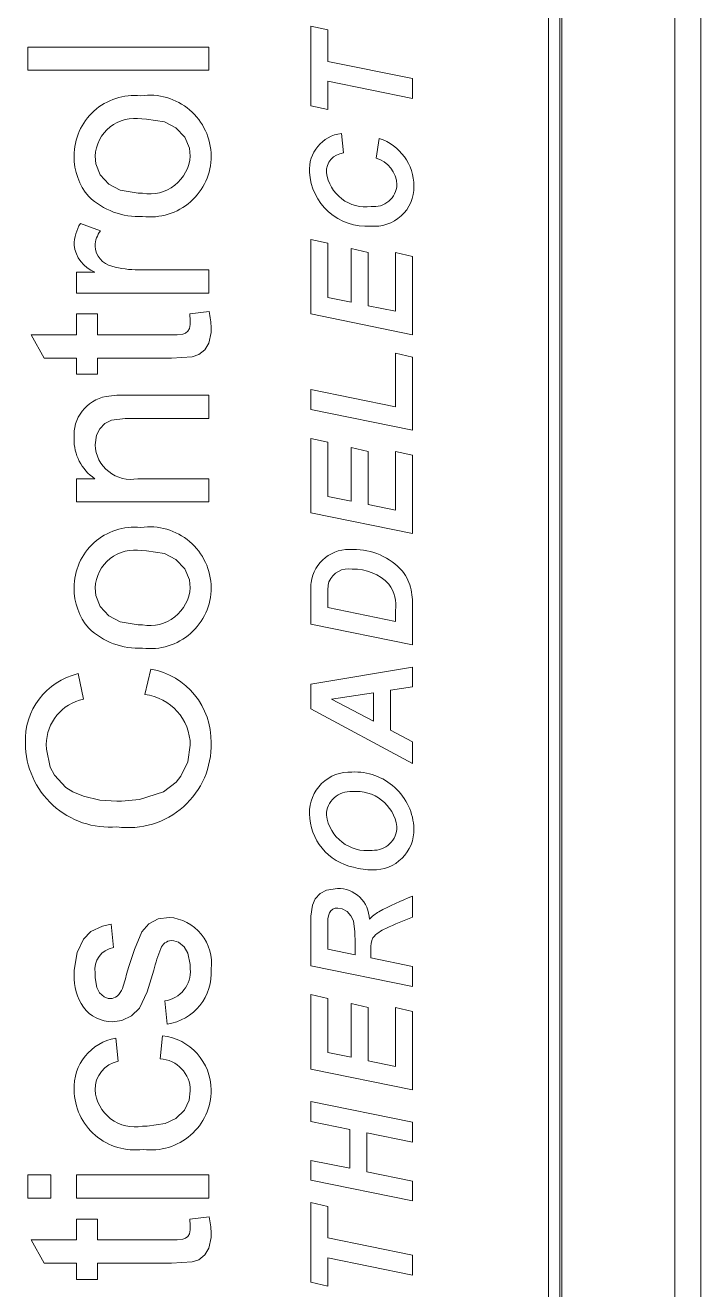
# Model space of a CAD drawing. Header units: inches. Extents: x 0.3 to 10.6, y 0.4 to 8.2.
# Drawn here: x 4.718 to 5.016, y 5.531 to 6.09 of the extents above; entities that cross this region are included whole.
import ezdxf

# ---------------------------------------------------------------- set-up
doc = ezdxf.new("R2010")
doc.units = ezdxf.units.IN
doc.header["$MEASUREMENT"] = 0

msp = doc.modelspace()

# ---------------------------------------------------------------- linework, layer by layer
at = {"color": 7, "linetype": 'Continuous', "lineweight": 15}
for p, q in [((5.016038636665822, 4.820647661920062), (5.016038636665822, 6.78064766192006)), ((4.954685228060286, 5.044782525075847), (4.954685228060286, 6.556824580350574)), ((5.004677612818106, 5.044782525075846), (5.004677612818106, 6.556824580350574)), ((4.94882009121607, 5.095647661920062), (4.94882009121607, 6.505647661920063)), ((4.95382009121607, 6.505959443506359), (4.95382009121607, 5.095647661920062)), ((4.84382009121607, 6.054205354227756), (4.84382009121607, 6.089397661920064)), ((4.84382009121607, 6.089397661920064), (4.851320091216071, 6.087666892689295)), ((4.851320091216071, 6.087666892689295), (4.851320091216071, 6.073793695573909)), ((4.718820091216069, 6.069878431150832), (4.718820091216069, 6.080134841407243)), ((4.718820091216069, 6.080134841407243), (4.798820091216069, 6.080134841407243)), ((4.798820091216069, 6.080134841407243), (4.798820091216069, 6.069878431150832)), ((4.798820091216069, 6.069878431150832), (4.718820091216069, 6.069878431150832)), ((4.851320091216071, 6.073793695573909), (4.88882009121607, 6.066167493650832)), ((4.851320091216071, 6.064977589804679), (4.851320091216071, 6.052474584996985)), ((4.88882009121607, 6.057351387881602), (4.851320091216071, 6.064977589804679)), ((4.88882009121607, 6.066167493650832), (4.88882009121607, 6.057351387881602)), ((4.851320091216071, 6.052474584996985), (4.84382009121607, 6.054205354227756)), ((4.857377783523762, 6.041974584996987), (4.858243168139147, 6.03332073884314)), ((4.872666245062224, 6.031013046535448), (4.874072495062224, 6.039666892689294)), ((4.742073296344275, 6.002186123458524), (4.750967527113506, 5.998980995253396)), ((4.84382009121607, 5.995128431150833), (4.851320091216071, 5.993397661920064)), ((4.84382009121607, 5.962162685958525), (4.84382009121607, 5.995128431150833)), ((4.851320091216071, 5.993397661920064), (4.851320091216071, 5.969455354227756)), ((4.861704706600686, 5.967345979227755), (4.861704706600686, 5.991089969612371)), ((4.861704706600686, 5.991089969612371), (4.869204706600685, 5.989359200381602)), ((4.869204706600685, 5.989359200381602), (4.869204706600685, 5.965822541727755)), ((4.88132009121607, 5.963352589804678), (4.88132009121607, 5.989359200381602)), ((4.88132009121607, 5.989359200381602), (4.88882009121607, 5.987628431150833)), ((4.88882009121607, 5.987628431150833), (4.88882009121607, 5.953013046535447)), ((4.740358552754532, 5.980647661920063), (4.748515604036582, 5.980647661920063)), ((4.740358552754532, 5.971416892689295), (4.740358552754532, 5.980647661920063)), ((4.767762398908377, 5.981673302945704), (4.798820091216069, 5.981673302945704)), ((4.798820091216069, 5.981673302945704), (4.798820091216069, 5.971416892689295)), ((4.798820091216069, 5.971416892689295), (4.740358552754532, 5.971416892689295)), ((4.851320091216071, 5.969455354227756), (4.861704706600686, 5.967345979227755)), ((4.79035855275453, 5.962186123458525), (4.7989643219853, 5.963211764484165)), ((4.869204706600685, 5.965822541727755), (4.88132009121607, 5.963352589804679)), ((4.740358552754532, 5.952955354227755), (4.740358552754532, 5.962186123458525)), ((4.740358552754532, 5.962186123458525), (4.749589321985301, 5.962186123458525)), ((4.749589321985301, 5.962186123458525), (4.749589321985301, 5.952955354227755)), ((4.88882009121607, 5.953013046535447), (4.84382009121607, 5.962162685958525)), ((4.726127783523762, 5.942698943971346), (4.720294450190429, 5.952955354227755)), ((4.720294450190429, 5.952955354227755), (4.740358552754532, 5.952955354227755)), ((4.749589321985301, 5.952955354227755), (4.782762398908377, 5.952955354227755)), ((4.740358552754532, 5.942698943971346), (4.726127783523762, 5.942698943971346)), ((4.740358552754532, 5.935519456791858), (4.740358552754532, 5.942698943971346)), ((4.782393809164788, 5.942698943971346), (4.749589321985301, 5.942698943971346)), ((4.749589321985301, 5.942698943971346), (4.749589321985301, 5.935519456791858)), ((4.88132009121607, 5.94482073884314), (4.88882009121607, 5.943089969612371)), ((4.88132009121607, 5.921121820573909), (4.88132009121607, 5.94482073884314)), ((4.88882009121607, 5.943089969612371), (4.88882009121607, 5.910782277304678)), ((4.749589321985301, 5.935519456791858), (4.740358552754532, 5.935519456791858)), ((4.84382009121607, 5.919931916727755), (4.84382009121607, 5.928748022496987)), ((4.84382009121607, 5.928748022496987), (4.88132009121607, 5.921121820573909)), ((4.763050860446839, 5.926288687561089), (4.798820091216069, 5.926288687561089)), ((4.798820091216069, 5.926288687561089), (4.798820091216069, 5.916032277304678)), ((4.88882009121607, 5.910782277304678), (4.84382009121607, 5.919931916727755)), ((4.798820091216069, 5.916032277304678), (4.763916245062223, 5.916032277304678)), ((4.84382009121607, 5.907205354227755), (4.851320091216071, 5.905474584996986)), ((4.84382009121607, 5.874239609035447), (4.84382009121607, 5.907205354227755)), ((4.851320091216071, 5.905474584996986), (4.851320091216071, 5.881532277304679)), ((4.861704706600686, 5.879422902304678), (4.861704706600686, 5.903166892689295)), ((4.861704706600686, 5.903166892689295), (4.869204706600685, 5.901436123458526)), ((4.869204706600685, 5.901436123458526), (4.869204706600685, 5.877899464804679)), ((4.88132009121607, 5.875429512881602), (4.88132009121607, 5.901436123458526)), ((4.88132009121607, 5.901436123458526), (4.88882009121607, 5.899705354227755)), ((4.88882009121607, 5.899705354227755), (4.88882009121607, 5.865089969612371)), ((4.740358552754532, 5.889365610638012), (4.748515604036582, 5.889365610638012)), ((4.740358552754532, 5.879109200381602), (4.740358552754532, 5.889365610638012)), ((4.767473937369916, 5.889365610638012), (4.798820091216069, 5.889365610638012)), ((4.798820091216069, 5.889365610638012), (4.798820091216069, 5.879109200381602)), ((4.798820091216069, 5.879109200381602), (4.740358552754532, 5.879109200381602)), ((4.851320091216071, 5.881532277304679), (4.861704706600686, 5.879422902304678)), ((4.88882009121607, 5.865089969612371), (4.84382009121607, 5.874239609035447)), ((4.869204706600685, 5.877899464804679), (4.88132009121607, 5.875429512881602)), ((4.84382009121607, 5.825085762881602), (4.84382009121607, 5.837056916727756)), ((4.851320091216071, 5.832378431150833), (4.851320091216071, 5.837949344612371)), ((4.88132009121607, 5.826275666727756), (4.851320091216071, 5.832378431150833)), ((4.88132009121607, 5.831053310958525), (4.88132009121607, 5.826275666727756)), ((4.88882009121607, 5.831540089804679), (4.88882009121607, 5.815936123458525)), ((4.88882009121607, 5.815936123458525), (4.84382009121607, 5.825085762881602)), ((4.84382009121607, 5.798621219612371), (4.88882009121607, 5.806103190766216)), ((4.88882009121607, 5.806103190766216), (4.88882009121607, 5.797359200381601)), ((4.741047655318633, 5.803211764484165), (4.743467527113506, 5.791929713202114)), ((4.77058291172889, 5.793980995253396), (4.773211116857095, 5.805263046535447)), ((4.84382009121607, 5.787686724420063), (4.84382009121607, 5.798621219612371)), ((4.85305086044684, 5.791878431150833), (4.871512398908378, 5.794699945573909)), ((4.871512398908378, 5.794699945573909), (4.871512398908378, 5.782196940766218)), ((4.88882009121607, 5.797359200381601), (4.879012398908378, 5.795853791727755)), ((4.879012398908378, 5.795853791727755), (4.879012398908378, 5.778275666727755)), ((4.871512398908378, 5.782196940766218), (4.85305086044684, 5.791878431150833)), ((4.88882009121607, 5.76343792634314), (4.84382009121607, 5.787686724420063)), ((4.879012398908378, 5.778275666727755), (4.88882009121607, 5.773128431150832)), ((4.88882009121607, 5.773128431150832), (4.88882009121607, 5.76343792634314)), ((4.88882009121607, 5.70482073884314), (4.88882009121607, 5.695589969612371)), ((4.755743168139146, 5.692442533714934), (4.756768809164787, 5.682186123458524)), ((4.84382009121607, 5.674162685958525), (4.84382009121607, 5.693976387881601)), ((4.851320091216071, 5.681455354227756), (4.851320091216071, 5.692038286920063)), ((4.863435475831455, 5.684051508073909), (4.863435475831455, 5.678985402304678)), ((4.863435475831455, 5.678985402304678), (4.851320091216071, 5.681455354227756)), ((4.870358552754531, 5.681545498458524), (4.870358552754531, 5.677579152304679)), ((4.870358552754531, 5.677579152304679), (4.88882009121607, 5.673829152304679)), ((4.88882009121607, 5.665013046535448), (4.84382009121607, 5.674162685958525)), ((4.88882009121607, 5.673829152304679), (4.88882009121607, 5.665013046535448)), ((4.84382009121607, 5.661436123458524), (4.851320091216071, 5.659705354227755)), ((4.84382009121607, 5.628470378266218), (4.84382009121607, 5.661436123458524)), ((4.780358552754531, 5.648339969612371), (4.77933291172889, 5.65859637986878)), ((4.851320091216071, 5.659705354227755), (4.851320091216071, 5.635763046535447)), ((4.861704706600686, 5.633653671535447), (4.861704706600686, 5.657397661920063)), ((4.861704706600686, 5.657397661920063), (4.869204706600685, 5.655666892689294)), ((4.869204706600685, 5.655666892689294), (4.869204706600685, 5.632130234035447)), ((4.88132009121607, 5.629660282112371), (4.88132009121607, 5.655666892689294)), ((4.88132009121607, 5.655666892689294), (4.88882009121607, 5.653936123458525)), ((4.88882009121607, 5.653936123458525), (4.88882009121607, 5.619320738843141)), ((4.757794450190429, 5.642186123458525), (4.758820091216069, 5.631929713202114)), ((4.777281629677608, 5.632955354227756), (4.778307270703248, 5.643211764484166)), ((4.851320091216071, 5.635763046535447), (4.861704706600686, 5.633653671535447)), ((4.88882009121607, 5.619320738843141), (4.84382009121607, 5.628470378266218)), ((4.869204706600685, 5.632130234035447), (4.88132009121607, 5.629660282112371)), ((4.84382009121607, 5.60527807057391), (4.84382009121607, 5.614085161920063)), ((4.84382009121607, 5.614085161920063), (4.88882009121607, 5.604944536920063)), ((4.861127783523763, 5.601762445573909), (4.84382009121607, 5.60527807057391)), ((4.88882009121607, 5.604944536920063), (4.88882009121607, 5.596128431150833)), ((4.861127783523763, 5.584607998458524), (4.861127783523763, 5.601762445573909)), ((4.88882009121607, 5.596128431150833), (4.868627783523762, 5.600239008073909)), ((4.868627783523762, 5.600239008073909), (4.868627783523762, 5.583075546535448)), ((4.84382009121607, 5.579316532112371), (4.84382009121607, 5.588123623458524)), ((4.84382009121607, 5.588123623458524), (4.861127783523763, 5.584607998458524)), ((4.868627783523762, 5.583075546535448), (4.88882009121607, 5.578982998458525)), ((4.718820091216069, 5.571416892689294), (4.718820091216069, 5.581673302945704)), ((4.718820091216069, 5.581673302945704), (4.72907650147248, 5.581673302945704)), ((4.72907650147248, 5.581673302945704), (4.72907650147248, 5.571416892689294)), ((4.740358552754532, 5.571416892689294), (4.740358552754532, 5.581673302945704)), ((4.740358552754532, 5.581673302945704), (4.798820091216069, 5.581673302945704)), ((4.798820091216069, 5.581673302945704), (4.798820091216069, 5.571416892689294)), ((4.88882009121607, 5.570166892689294), (4.84382009121607, 5.579316532112371)), ((4.88882009121607, 5.578982998458525), (4.88882009121607, 5.570166892689294)), ((4.72907650147248, 5.571416892689294), (4.718820091216069, 5.571416892689294)), ((4.798820091216069, 5.571416892689294), (4.740358552754532, 5.571416892689294)), ((4.84382009121607, 5.534282277304679), (4.84382009121607, 5.569474584996986)), ((4.84382009121607, 5.569474584996986), (4.851320091216071, 5.567743815766217)), ((4.851320091216071, 5.567743815766217), (4.851320091216071, 5.553870618650832)), ((4.740358552754532, 5.562186123458524), (4.749589321985301, 5.562186123458524)), ((4.740358552754532, 5.552955354227755), (4.740358552754532, 5.562186123458524)), ((4.749589321985301, 5.562186123458524), (4.749589321985301, 5.552955354227755)), ((4.79035855275453, 5.562186123458524), (4.7989643219853, 5.563211764484165)), ((4.726127783523762, 5.542698943971345), (4.720294450190429, 5.552955354227755)), ((4.720294450190429, 5.552955354227755), (4.740358552754532, 5.552955354227755)), ((4.749589321985301, 5.552955354227755), (4.782762398908377, 5.552955354227755)), ((4.851320091216071, 5.553870618650832), (4.88882009121607, 5.546244416727755)), ((4.88882009121607, 5.537428310958525), (4.851320091216071, 5.545054512881602)), ((4.851320091216071, 5.545054512881602), (4.851320091216071, 5.53255150807391)), ((4.88882009121607, 5.546244416727755), (4.88882009121607, 5.537428310958525)), ((4.740358552754532, 5.542698943971345), (4.726127783523762, 5.542698943971345)), ((4.740358552754532, 5.535519456791858), (4.740358552754532, 5.542698943971345)), ((4.782393809164788, 5.542698943971345), (4.749589321985301, 5.542698943971345)), ((4.749589321985301, 5.542698943971345), (4.749589321985301, 5.535519456791858)), ((4.749589321985301, 5.535519456791858), (4.740358552754532, 5.535519456791858)), ((4.851320091216071, 5.53255150807391), (4.84382009121607, 5.534282277304679))]:
    msp.add_line(p, q, dxfattribs=at)
at = {"color": 7, "linetype": 'Continuous', "lineweight": 15, "flags": 128}
for points in [[(4.769252783523762, 6.04833996961237), (4.771252126406082, 6.048287274361495), (4.779208925013412, 6.047012905317253), (4.78430290152427, 6.044487256041725), (4.788232163294217, 6.040338716190408), (4.790248379673714, 6.035470125531988), (4.790614963010942, 6.031961764484166)], [(4.769557270703249, 6.015519456791857), (4.76755797065965, 6.015574011795087), (4.759606079432392, 6.016921147008497), (4.754631293736126, 6.01949188487565), (4.750832004141871, 6.023638463435966), (4.748905096442249, 6.028463322227021), (4.74856368095966, 6.031961764484166)], [(4.782762398908377, 5.952955354227755), (4.784762205111813, 5.95299251165613), (4.787306547636303, 5.953232516427043), (4.788548092080384, 5.95367654009624), (4.789559715422566, 5.954527186624045), (4.790240061930859, 5.955681786305944), (4.790586865466152, 5.957470812838608), (4.790614963010942, 5.958163687561089)], [(4.79984573224171, 5.955984200381601), (4.799783404644112, 5.95398492021492), (4.798836162980185, 5.949281250767946), (4.797099984348098, 5.94635490920538), (4.794464435922482, 5.944185120444131), (4.791519735799198, 5.943254415819365), (4.782393809164788, 5.942698943971346)], [(4.763916245062223, 5.916032277304678), (4.761916472472604, 5.915999185638909), (4.75587005610608, 5.915193847930932), (4.752929616226417, 5.913800821872178), (4.750643960358335, 5.911473886795062), (4.749193502231976, 5.908565848666754), (4.748563680959659, 5.904317533714934)], [(4.769252783523762, 5.85757073884314), (4.771252126406081, 5.857518043592265), (4.779208925013412, 5.856243674548022), (4.78430290152427, 5.853718025272493), (4.78823216329422, 5.849569485421173), (4.790248379673717, 5.844700894762742), (4.790614963010942, 5.841192533714935)], [(4.769557270703249, 5.824750226022626), (4.76755797065965, 5.824804781025855), (4.759606079432392, 5.826151916239266), (4.75463129373613, 5.828722654106414), (4.750832004141876, 5.832869232666726), (4.748905096442252, 5.837694091457769), (4.748563680959659, 5.841192533714935)], [(4.727025219421198, 5.77183355935596), (4.727082433390438, 5.769834179355413), (4.728797655113043, 5.76191879429706), (4.730651490900457, 5.758351708996759), (4.735713954562055, 5.752926044944457), (4.738809982527665, 5.750944472606537), (4.743479227973151, 5.749019827191902), (4.750659100524778, 5.747369757351148), (4.758179065575043, 5.746801508073909)], [(4.758179065575043, 5.746801508073909), (4.760178612887928, 5.746844483304327), (4.768160288662518, 5.747620286937276), (4.778748154761313, 5.751020457042079), (4.784351308699481, 5.755196184785687), (4.786519097956485, 5.757894850145227), (4.789508609152365, 5.764183226065417), (4.790614963010942, 5.771545097817499)], [(4.84382009121607, 5.693976387881601), (4.843862863908029, 5.695976061735022), (4.844543536942422, 5.700876035722697), (4.84578983684346, 5.70372967797973), (4.847958477132646, 5.705986776432762), (4.850711536561643, 5.707480243417204), (4.855610956600685, 5.708282277304678)], [(4.85574617294684, 5.699628431150832), (4.857731579513366, 5.699298498128785), (4.859892750548257, 5.6980857363403), (4.861573234677495, 5.696249099448662), (4.862639278290035, 5.69395399235154), (4.863309696211412, 5.68908353034518), (4.863435475831455, 5.684051508073909)], [(4.762890604036583, 5.671833559355959), (4.763472987399314, 5.673746890717777), (4.765925567248634, 5.681362422833553), (4.769254690614225, 5.689149311827064), (4.772359715977628, 5.692619927823575), (4.776494267074142, 5.694831476850122), (4.781255988651967, 5.695519456791858)], [(4.73933291172889, 5.67010279012519), (4.739391121425236, 5.672101987339301), (4.74070538476697, 5.680053373718825), (4.7435242735386, 5.685946193794219), (4.746774590325913, 5.68922928849209), (4.751887513736767, 5.691584271279901), (4.755743168139146, 5.692442533714934)], [(4.790614963010941, 5.672730995253396), (4.790552664147014, 5.674730699238284), (4.789511004037872, 5.679739914739717), (4.787887916936925, 5.682464868506687), (4.78544767566991, 5.68448894142615), (4.783409716143961, 5.68516123194461), (4.782297655318634, 5.685263046535447)], [(4.774573296344274, 5.672122020894421), (4.774009365489762, 5.670203170283993), (4.77156754837818, 5.662582923046646), (4.768137086019769, 5.655315893303874), (4.764710168246756, 5.651940799166693), (4.760347541063402, 5.649905630548331), (4.756288039934018, 5.649365610638011)], [(4.748563680959659, 5.670855995253396), (4.748626987710556, 5.668856534498278), (4.74937979948027, 5.664498125983665), (4.750605627765748, 5.662130382246433), (4.752600395141731, 5.660337724342424), (4.754297351055597, 5.659715076526614), (4.755246373267352, 5.659622020894422)], [(4.769541245062223, 5.603211764484166), (4.771540975000558, 5.603247851208718), (4.779506860439814, 5.604414526125337), (4.784298792573411, 5.606559370002391), (4.788076034738321, 5.610262507350851), (4.790095599188998, 5.614657332773708), (4.790614963010941, 5.618852790125191)], [(4.799845732241711, 5.555984200381601), (4.799783404644112, 5.553984920214921), (4.798836162980185, 5.549281250767946), (4.797099984348097, 5.546354909205379), (4.79446443592248, 5.54418512044413), (4.79151973579919, 5.543254415819364), (4.782393809164788, 5.542698943971345)], [(4.782762398908377, 5.552955354227755), (4.784762205111813, 5.55299251165613), (4.787306547636305, 5.553232516427045), (4.788548092080386, 5.55367654009624), (4.789559715422568, 5.554527186624045), (4.790240061930859, 5.555681786305943), (4.790586865466153, 5.557470812838623), (4.790614963010942, 5.558163687561088)]]:
    msp.add_lwpolyline(points, dxfattribs=at)
at = {"color": 7, "linetype": 'Continuous', "lineweight": 15}
for centre, radius, start, end in [((4.765987362361876, 6.032087489680886), 0.02665474714514032, 84.00330222386312, 180.2702539184681), ((4.772658179959435, 6.031686596650569), 0.02718894474668307, 0.5798762998362107, 98.21753441015596), ((4.766152677657165, 6.030999615549882), 0.01761529265713693, 79.86375622083416, 176.8689409970658), ((4.859505905600911, 6.025821198893468), 0.01629296738426084, 97.50518950437258, 183.4907859953453), ((4.867338870137367, 6.018661609970366), 0.02205818684141565, 359.8872816942368, 72.22580365258754), ((4.766185342690549, 6.031497885568786), 0.02685643744428444, 179.0103070873123, 220.4856963095787), ((4.772693684304649, 6.033208111977109), 0.01796456547044217, 259.9452648754489, 356.0217316351082), ((4.772954023690237, 6.03194343459932), 0.02689171479846672, 262.8122920945151, 0.03905385468358773), ((4.859069648570372, 6.025025124754978), 0.008336682973635925, 95.68952349298382, 182.834911414426), ((4.869301807651412, 6.018868351291761), 0.0126021054452543, 1.895932113930425, 74.51570500437933), ((4.868408686769953, 6.026151720572719), 0.0252002483079253, 183.0083993246233, 274.0061142208937), ((4.868080955261791, 6.02700421361257), 0.01750193394908603, 187.8532761642535, 277.864437961976), ((4.871984887956441, 6.018332606972497), 0.01741446856478411, 264.0154478146146, 0.9397276185067179), ((4.871690046449882, 6.01981521687961), 0.01022071540587198, 263.1766667073083, 357.0279334515675), ((4.767967936620781, 6.037543141979626), 0.03232078978592013, 226.596262449786, 272.8754726415209), ((4.758987865022532, 5.99216658732928), 0.01965944398544177, 149.3591403324836, 178.7753361252481), ((4.76057789083035, 5.991758457895902), 0.01202181919055622, 143.0738082001961, 177.9613232746027), ((4.753773156368655, 5.994192272037591), 0.01452922295789902, 186.3442519221953, 248.7854983658204), ((4.758231975692925, 5.992691717850504), 0.009681505499585097, 182.9935022150707, 256.9607878786687), ((4.767401232919519, 6.02304966757238), 0.04137794086939509, 254.0745009981665, 270.5001106675781), ((4.763920872050761, 5.955270646449623), 0.03593194593885908, 1.137882051920849, 12.76803288442174), ((4.745583270862189, 5.957312531835179), 0.04503973538831859, 1.082833493141137, 6.21193781180302), ((4.756780980614472, 5.908572011532657), 0.01750429861207736, 100.9115683856438, 184.5937206953975), ((4.761584109765613, 5.865772756626748), 0.06053370345857581, 88.61156935232779, 97.70563777864996), ((4.759849421640776, 5.906481282520605), 0.02052806969682573, 178.0770905540348, 236.487893713084), ((4.764439329709325, 5.904961844676531), 0.01588871800486119, 182.3240656634427, 281.0106437470269), ((4.765987362361878, 5.841318258911652), 0.02665474714514208, 84.00330222387132, 180.2702539184623), ((4.772658179959435, 5.840917365881339), 0.02718894474668244, 0.5798762998343392, 98.21753441015994), ((4.766152677657167, 5.840230384780651), 0.01761529265713871, 79.86375622084037, 176.8689409970661), ((4.860807046169654, 5.841143300454014), 0.01699076461070688, 84.34953611528042, 172.2036388743619), ((4.863204399033699, 5.83001337038075), 0.02804749536181366, 41.1001300103709, 91.48008444651862), ((4.860491467153639, 5.840192131481409), 0.009356315305066344, 79.69971915746187, 157.1408731021844), ((4.862733693774452, 5.827549291854159), 0.02185578463284306, 44.31255480790849, 91.49248372082887), ((4.868353004744793, 5.836044566665793), 0.02023622498194495, 12.04092387189952, 37.81310092122455), ((4.766185342690549, 5.840728654799555), 0.02685643744428444, 179.0103070873123, 220.4856963095787), ((4.772693684304648, 5.84243888120788), 0.01796456547044299, 259.9452648754522, 356.0217316351056), ((4.772954023690238, 5.841174203830089), 0.02689171479846595, 262.812292094513, 0.03905385468358902), ((4.934443860124066, 5.838081441574111), 0.09062955998045362, 176.6051991158201, 180.6477158230011), ((4.874476701873551, 5.838747276725678), 0.02317035417941593, 167.3366069943157, 181.9735211416124), ((4.865057141483871, 5.833229449648529), 0.0164078979028447, 352.3785472591617, 35.75591455384669), ((4.847634130799717, 5.83273820077399), 0.04120338342068759, 358.3337198621843, 10.52705610820677), ((4.76796793662077, 5.846773911210374), 0.03232078978589753, 226.5962624497738, 272.8754726415417), ((4.748173885331537, 5.773652499028915), 0.03040613965058293, 103.554378987277, 182.401491646224), ((4.767291987542088, 5.773245500123177), 0.03256008860721481, 358.868953872901, 79.52590523856396), ((4.747643102378482, 5.771738857915385), 0.02061810044604279, 101.6843536774286, 179.7368325975709), ((4.767912569581237, 5.771435932438414), 0.0227026558912627, 0.2755069549487343, 83.2450924528453), ((4.755054198971867, 5.772644815636307), 0.037260701012595, 180.4096229096498, 274.8849511983243), ((4.763320085725629, 5.771699569966827), 0.03653681239616063, 261.9873284197631, 1.416543263517978), ((4.861189305125517, 5.741810246916934), 0.01795239253974766, 87.37598203715972, 181.5125924947672), ((4.863308364151028, 5.733669413807218), 0.02610664819878809, 2.127648270314855, 92.84804156978007), ((4.861304610625351, 5.740558411145898), 0.01056302781747378, 85.57620298312833, 179.0073209340352), ((4.863987253449995, 5.733103309194892), 0.0180833885465096, 7.946123984804331, 95.92881493309923), ((4.867685039497503, 5.741601046710368), 0.0244433044517023, 180.6204360631219, 258.4176884758789), ((4.868721594052409, 5.743122627852503), 0.01813543458634368, 187.5448271465564, 277.1553603081443), ((4.871432358579621, 5.735583347702327), 0.01046467452654883, 267.5254947918074, 0.1086440378029759), ((4.871610466865865, 5.734258318818807), 0.01779061323510085, 268.40657411836, 1.224965546887818), ((4.871372332103954, 5.748315473202709), 0.03184192187621405, 254.340236410224, 269.5383315160598), ((4.855867201948647, 5.69444973203602), 0.01383491851395732, 0.8769816465129923, 91.06127235271147), ((4.855581681991859, 5.695606146180555), 0.004025646986061219, 87.65819952488378, 151.0440046168009), ((4.926490506523773, 5.602994096750029), 0.1085712910000306, 110.3017801520202, 118.9715722900833), ((4.779686923851782, 5.675250265425107), 0.02032983234090102, 352.5628913340242, 85.57348613764587), ((4.865744026677903, 5.692913601987019), 0.01445047025786873, 161.2644015495689, 183.4727298147559), ((4.882935240070676, 5.682220624553585), 0.01816406707841359, 119.825269084026, 136.7710015829336), ((4.937193780582223, 5.563806695477969), 0.1403810712470734, 110.1566724803252, 115.3693490053666), ((4.882802190780633, 5.676710200617174), 0.01508108517061594, 112.432800953645, 140.0440122653176), ((4.78271205608671, 5.679765937785102), 0.005512706468670445, 94.31110088109294, 158.8672813568752), ((4.880531937954599, 5.682197693340582), 0.01019426920348551, 155.684726641044, 183.6680954508792), ((4.758441109384463, 5.672338979394169), 0.009988134673146076, 99.63835068681135, 188.5385368115706), ((4.833842587838214, 5.658962422879771), 0.06071263405668458, 157.9514864796051, 167.4816536624719), ((4.624023011296595, 5.707799180057418), 0.1434494133339011, 342.2544344070223, 345.479884531992), ((4.777496799903568, 5.671631833565972), 0.01316413155991502, 278.0176638366097, 4.789585431256289), ((4.777182290669127, 5.670849385972499), 0.02273241002860894, 278.0318726502054, 4.464265387349877), ((4.763202399369179, 5.669202056559298), 0.02388647653310677, 177.838924866483, 214.1535302761574), ((4.755243802663779, 5.664529128979387), 0.004907108758274419, 270.030014566522, 308.6302304997458), ((4.752941422610274, 5.666908790434027), 0.00820940532730083, 310.8152466155413, 339.8226917143157), ((4.756189326888403, 5.665233889674984), 0.0158685860699883, 216.513477902502, 270.3564197433424), ((4.76162677778484, 5.620200835749032), 0.02231680108035316, 99.88806402723077, 182.597816453508), ((4.775602920957696, 5.619120113286622), 0.02424296114278072, 0.2014587328398195, 83.59521320742421), ((4.776709175106993, 5.61905981209759), 0.01390732883506514, 359.1470739256274, 87.64092009580085), ((4.761277766036103, 5.619453818488897), 0.012715664135872, 101.1442233086784, 180.9029669154261), ((4.766178356762246, 5.619556046303383), 0.02684794965956691, 180.7826307448655, 277.7819914163127), ((4.766186967521354, 5.620562334484963), 0.01767182665073828, 184.2476297265761, 280.9416570106094), ((4.773341671629176, 5.619223563957064), 0.02650406686807048, 262.3505806059893, 359.9606346934339), ((4.745583270862714, 5.557312531835211), 0.04503973538779311, 1.082833493111958, 6.211937811832592), ((4.763920872050656, 5.55527064644961), 0.03593194593896424, 1.137882051938769, 12.76803288440552)]:
    msp.add_arc(centre, radius, start, end, dxfattribs=at)

doc.saveas('drawing.dxf')
